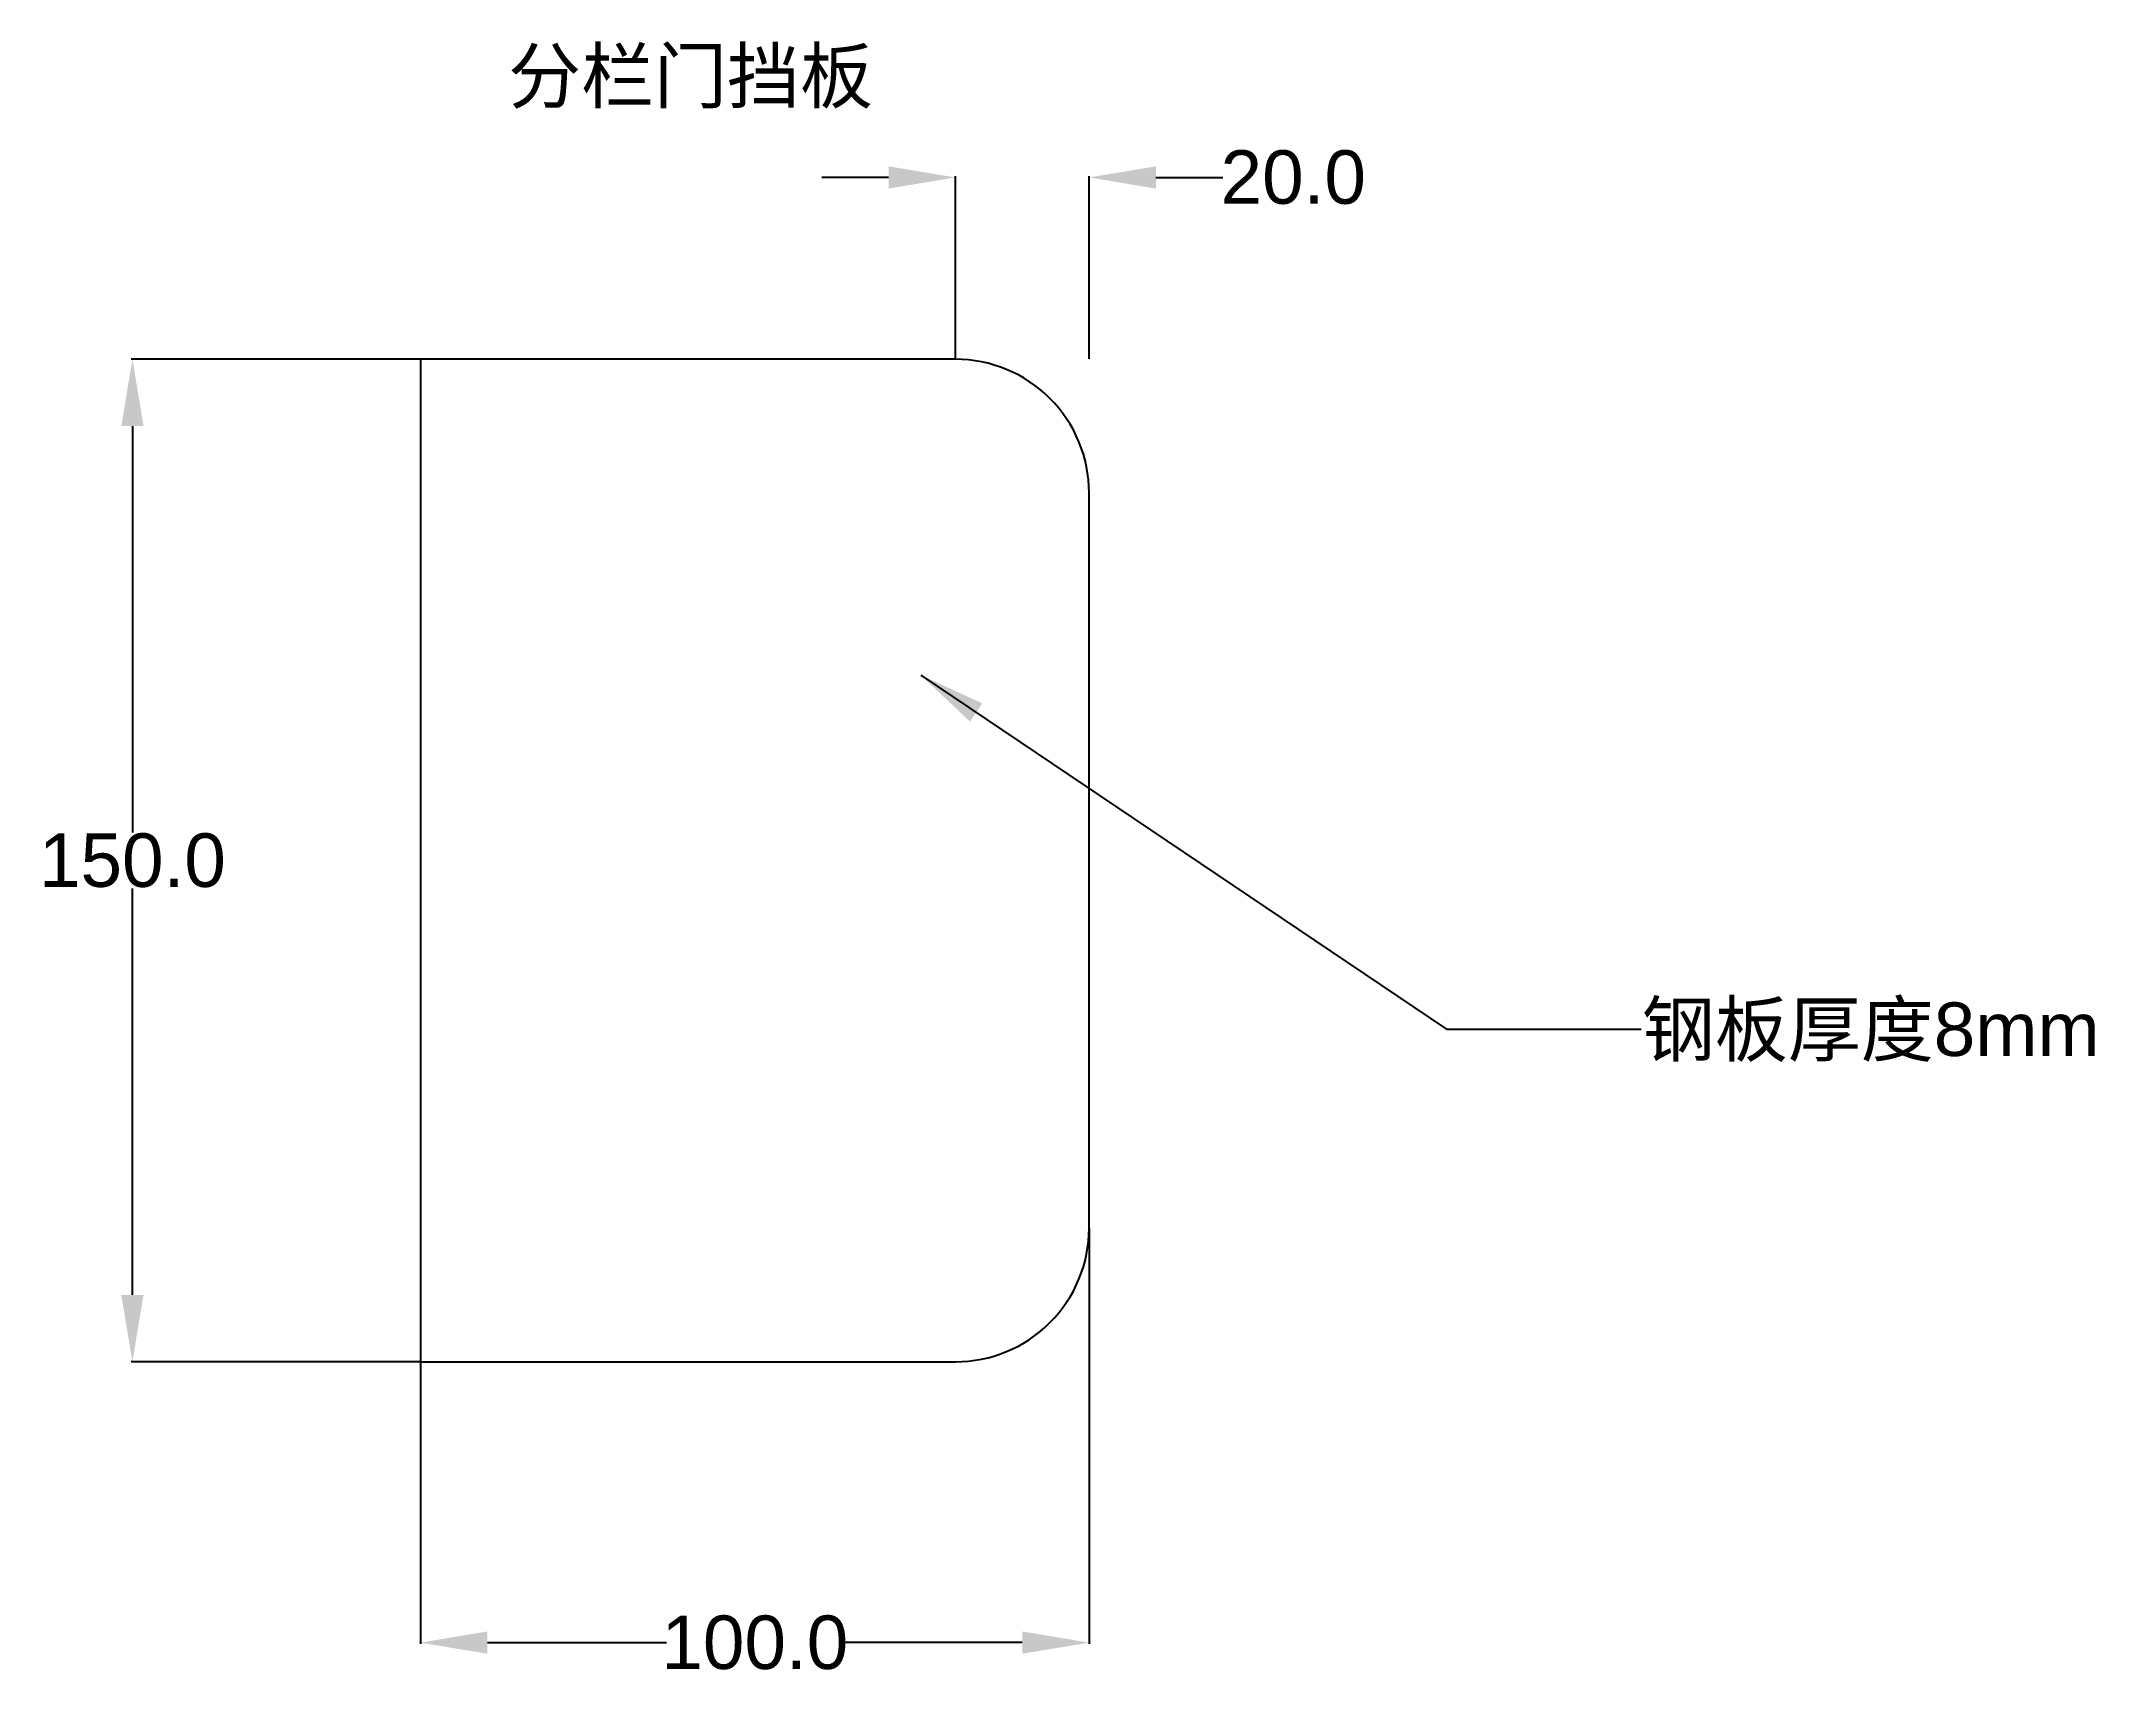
# Model space of a CAD drawing. Header units: millimetres. Extents: x -57 to 252, y -47 to 198.
import ezdxf

# ---------------------------------------------------------------- set-up
doc = ezdxf.new("R2010")
doc.units = ezdxf.units.MM
doc.styles.get("Standard").update_dxf_attribs({"font": 'arial.ttf'})
doc.dimstyles.get("Standard").update_dxf_attribs({"dimtxt": 8, "dimasz": 10, "dimexe": 0.18, "dimexo": 0.0625, "dimgap": 0.09, "dimtad": 0, "dimtih": 1, "dimtoh": 1, "dimdec": 1, "dimzin": 0, "dimdsep": 46, "dimtxsty": 'Standard', "dimcen": 0.09, "dimclrd": 3, "dimclre": 3, "dimclrt": 3, "dimadec": 0, "dimazin": 0, "dimtfac": 1, "dimtdec": 1, "dimtofl": 0, "dimtmove": 0, "dimatfit": 3, "dimfxl": 1, "dimtolj": 1, "dimtzin": 0, "dimarcsym": 0})

# ---------------------------------------------------------------- blocks, each defined once
blk = doc.blocks.new('*D7')
at = {"color": 3, "lineweight": -2, "transparency": 16777216}
for p, q in [((-0.06, 150), (-43.27, 150)), ((-43.09, 140), (-43.09, 79.17)), ((-43.09, 10), (-43.09, 70.83)), ((-0.06, 0), (-43.27, 0))]:
    blk.add_line(p, q, dxfattribs=at)
at = {"color": 3, "transparency": 16777216}
for points in [[(-44.75, 140), (-41.42, 140), (-43.09, 150)], [(-44.75, 10), (-41.42, 10), (-43.09, 0)]]:
    blk.add_solid(points, dxfattribs=at)
at = {"layer": 'Defpoints', "color": 0, "transparency": 16777216}
for p in [(0, 150), (-43.09, 0), (0, 0)]:
    blk.add_point(p, dxfattribs=at)
at = {"color": 3, "transparency": 16777216, "insert": (-43.09, 75), "char_height": 8, "attachment_point": 5}
blk.add_mtext('\\A1;150.0', dxfattribs=at)
blk = doc.blocks.new('*D8')
at = {"color": 3, "lineweight": -2, "transparency": 16777216}
for p, q in [((0, 19.94), (0, -42.2)), ((100, 19.94), (100, -42.2)), ((10, -42.02), (36.8, -42.02)), ((90, -42.02), (63.2, -42.02))]:
    blk.add_line(p, q, dxfattribs=at)
at = {"color": 3, "transparency": 16777216}
for points in [[(10, -40.35), (10, -43.68), (0, -42.02)], [(90, -40.35), (90, -43.68), (100, -42.02)]]:
    blk.add_solid(points, dxfattribs=at)
at = {"layer": 'Defpoints', "color": 0, "transparency": 16777216}
for p in [(0, 20), (100, 20), (0, -42.02)]:
    blk.add_point(p, dxfattribs=at)
at = {"color": 3, "transparency": 16777216, "insert": (50, -42.02), "char_height": 8, "attachment_point": 5}
blk.add_mtext('\\A1;100.0', dxfattribs=at)
blk = doc.blocks.new('*D9')
at = {"color": 3, "lineweight": -2, "transparency": 16777216}
for p, q in [((70, 177.2), (60, 177.2)), ((80, 150.06), (80, 177.38)), ((100, 150.06), (100, 177.38)), ((110, 177.2), (120, 177.2))]:
    blk.add_line(p, q, dxfattribs=at)
at = {"color": 3, "transparency": 16777216}
for points in [[(70, 178.86), (70, 175.53), (80, 177.2)], [(110, 178.86), (110, 175.53), (100, 177.2)]]:
    blk.add_solid(points, dxfattribs=at)
at = {"layer": 'Defpoints', "color": 0, "transparency": 16777216}
for p in [(100, 177.2), (80, 150), (100, 150)]:
    blk.add_point(p, dxfattribs=at)
at = {"color": 3, "transparency": 16777216, "insert": (130.53, 177.2), "char_height": 8, "attachment_point": 5}
blk.add_mtext('\\A1;20.0', dxfattribs=at)

msp = doc.modelspace()

# ---------------------------------------------------------------- linework, layer by layer
msp.add_lwpolyline([(0, 0), (80, 0, 0.414214), (100, 20), (100, 130, 0.414214), (80, 150), (0, 150)], format="xyb", close=True)

# ---------------------------------------------------------------- texts
at = {"color": 2, "insert": (13.1, 196.39), "char_height": 8, "width": 121.2347, "attachment_point": 1}
msp.add_mtext('{\\fSimSun|b0|i0|c134|p2;分栏门挡板}', dxfattribs=at)
at = {"color": 3, "insert": (182.67, 53.76), "char_height": 8, "width": 121.2347, "attachment_point": 1}
msp.add_mtext('{\\fSimSun|b0|i0|c134|p2;钢板厚度}8mm', dxfattribs=at)

# ---------------------------------------------------------------- dimensions: what is measured, and where the dimension line sits
for base, p1, p2, picture, middle in [((100, 177.2), (80, 150), (100, 150), '*D9', (130.53, 177.2)), ((0, -42.02), (100, 20), (0, 20), '*D8', (50, -42.02))]:
    dim = msp.add_linear_dim(base=base, p1=p1, p2=p2, dimstyle='Standard')
    dim.commit()
    dim.dimension.update_dxf_attribs({"geometry": picture, "text_midpoint": middle})
dim = msp.add_linear_dim(base=(-43.09, 0), p1=(0, 150), p2=(0, 0), angle=90, dimstyle='Standard')
dim.commit()
dim.dimension.update_dxf_attribs({"geometry": '*D7', "text_midpoint": (-43.09, 75)})

# ---------------------------------------------------------------- leaders
at = {"annotation_type": 0, "has_hookline": 1, "hookline_direction": 0, "text_width": 69.52}
msp.add_leader([(74.81, 102.74), (153.46, 49.76), (182.58, 49.76)], dimstyle='Standard', override={"dimgap": 0.09, "dimtad": 0}, dxfattribs=at)

doc.saveas('drawing.dxf')
